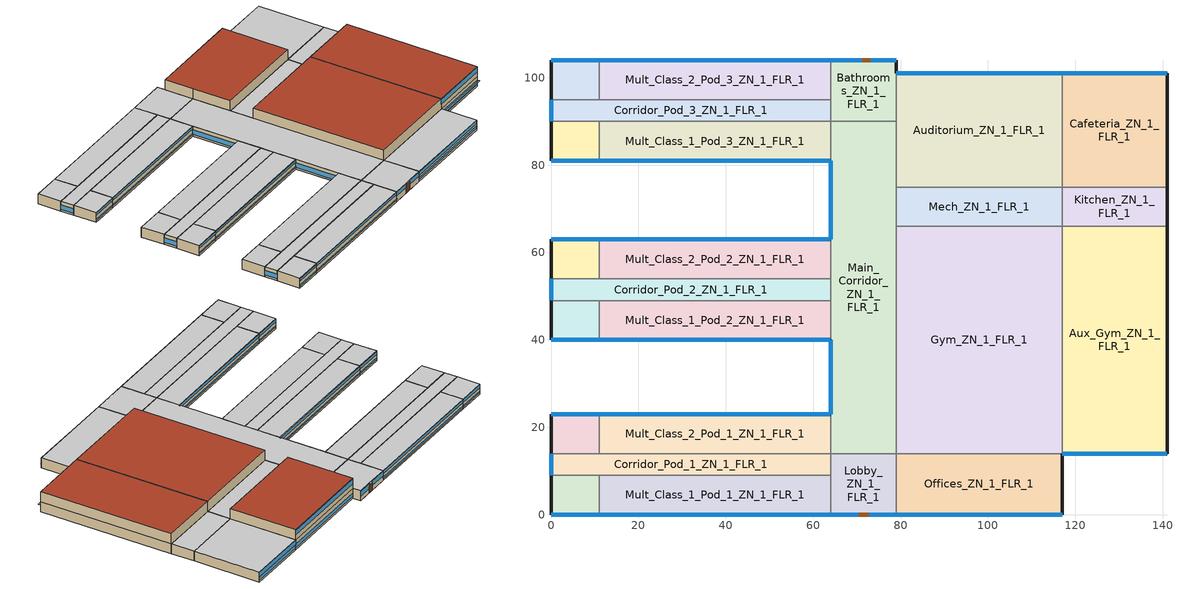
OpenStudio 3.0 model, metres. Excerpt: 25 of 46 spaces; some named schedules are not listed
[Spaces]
Bathrooms_ZN_1_FLR_1
 floor ground: 79,104 79,90 64,90 64,104 z0
 wall outside: 79,101 79,104 73.15,104 71.19,104 64,104 z0:4
 wall to Main_Corridor_ZN_1_FLR_1: 64,90 79,90 z0:4
 wall to Mult_Class_2_Pod_3_ZN_1_FLR_1: 64,104 64,95 z0:4
 wall to Auditorium_ZN_1_FLR_1: 79,90 79,101 z0:4
 wall to Corridor_Pod_3_ZN_1_FLR_1: 64,95 64,90 z0:4
 window (ZEDG-K12 Daylight Glazing North): 78.97,104 73.18,104 / 71.16,104 64.03,104 z1.88:3.7
 door: 73.13,104 71.21,104 z0:3.1
 ceiling to Bathrooms_ZN_1_FLR_2: 79,90 79,104 64,104 64,90 z4
Corner_Class_2_Pod_3_ZN_1_FLR_1
 floor ground: 11,104 11,95 0,95 0,104 z0
 wall outside: 11,104 0,104 0,95 z0:4
 wall to Mult_Class_2_Pod_3_ZN_1_FLR_1: 11,95 11,104 z0:4
 wall to Corridor_Pod_3_ZN_1_FLR_1: 0,95 11,95 z0:4
 window (ZEDG-K12 View Glazing North): 10.97,104 0.03,104 z0.76:1.21
 window (ZEDG-K12 Daylight Glazing North): 10.97,104 0.03,104 z2.66:3.7
 ceiling to Corner_Class_2_Pod_3_ZN_1_FLR_2: 11,95 11,104 0,104 0,95 z4
Mult_Class_1_Pod_2_ZN_1_FLR_1
 floor ground: 64,49 64,40 11,40 11,49 z0
 wall outside: 11,40 64,40 z0:4
 wall to Corridor_Pod_2_ZN_1_FLR_1: 64,49 11,49 z0:4
 wall to Corner_Class_1_Pod_2_ZN_1_FLR_1: 11,49 11,40 z0:4
 wall to Main_Corridor_ZN_1_FLR_1: 64,40 64,49 z0:4
 window (ZEDG-K12 View Glazing South): 11.03,40 63.97,40 z0.76:1.21
 window (ZEDG-K12 Daylight Glazing South): 11.03,40 63.97,40 z2.93:3.7
 ceiling to Mult_Class_1_Pod_2_ZN_1_FLR_2: 64,40 64,49 11,49 11,40 z4
Gym_ZN_1_FLR_1
 floor ground: 117,66 117,14 79,14 79,66 z0
 wall to Mech_ZN_1_FLR_2: 117,66 79,66 z4:8
 wall to Aux_Gym_ZN_1_FLR_1: 117,14 117,66 z0:4; 117,14 117,66 z4:8
 wall to Offices_ZN_1_FLR_2: 79,14 117,14 z4:8
 wall to Offices_ZN_1_FLR_1: 79,14 117,14 z0:4
 wall to Main_Corridor_ZN_1_FLR_2: 79,66 79,14 z4:8
 wall to Main_Corridor_ZN_1_FLR_1: 79,66 79,14 z0:4
 wall to Mech_ZN_1_FLR_1: 117,66 79,66 z0:4
 roof outside: 117,14 117,66 79,66 79,14 z8
Aux_Gym_ZN_1_FLR_1
 floor ground: 141,66 141,14 117,14 117,66 z0
 wall outside: 117,14 141,14 141,66 z4:8; 117,14 141,14 141,66 z0:4
 wall to LIBRARY_MEDIA_CENTER_ZN_1_FLR_2: 141,66 117,66 z4:8
 wall to Kitchen_ZN_1_FLR_1: 141,66 117,66 z0:4
 window (ZEDG-K12 View Glazing South): 117.03,14 140.97,14 z0.76:2.57
 window (ZEDG-K12 Daylight Glazing South): 117.03,14 140.97,14 z5.89:7.7
 roof outside: 141,14 141,66 117,66 117,14 z8
Corner_Class_1_Pod_2_ZN_1_FLR_1
 floor ground: 11,49 11,40 0,40 0,49 z0
 wall outside: 0,49 0,40 11,40 z0:4
 wall to Corridor_Pod_2_ZN_1_FLR_1: 11,49 0,49 z0:4
 window (ZEDG-K12 View Glazing South): 0.03,40 10.97,40 z0.76:1.21
 window (ZEDG-K12 Daylight Glazing South): 0.03,40 10.97,40 z2.93:3.7
 ceiling to Corner_Class_1_Pod_2_ZN_1_FLR_2: 11,40 11,49 0,49 0,40 z4
Mult_Class_1_Pod_3_ZN_1_FLR_1
 floor ground: 64,90 64,81 11,81 11,90 z0
 wall outside: 11,81 64,81 z0:4
 wall to Corner_Class_1_Pod_3_ZN_1_FLR_1: 11,90 11,81 z0:4
 wall to Main_Corridor_ZN_1_FLR_1: 64,81 64,90 z0:4
 wall to Corridor_Pod_3_ZN_1_FLR_1: 64,90 11,90 z0:4
 window (ZEDG-K12 View Glazing South): 11.03,81 63.97,81 z0.76:1.21
 window (ZEDG-K12 Daylight Glazing South): 11.03,81 63.97,81 z2.93:3.7
 ceiling to Mult_Class_1_Pod_3_ZN_1_FLR_2: 64,81 64,90 11,90 11,81 z4
Offices_ZN_1_FLR_1
 floor ground: 117,14 117,0 79,0 79,14 z0
 wall outside: 79,0 117,0 117,14 z0:4
 wall to Lobby_ZN_1_FLR_1: 79,14 79,0 z0:4
 window (ZEDG-K12 View Glazing South): 79.03,0 116.97,0 z0.76:1.46
 window (ZEDG-K12 Daylight Glazing South): 79.03,0 116.97,0 z2.5:3.7
 ceiling to Offices_ZN_1_FLR_2: 117,0 117,14 79,14 79,0 z4
Lobby_ZN_1_FLR_1
 floor ground: 79,14 79,0 64,0 64,14 z0
 wall outside: 64,0 70.38,0 72.87,0 79,0 z0:4
 wall to Main_Corridor_ZN_1_FLR_1: 79,14 64,14 z0:4
 wall to Corridor_Pod_1_ZN_1_FLR_1: 64,14 64,9 z0:4
 wall to Mult_Class_1_Pod_1_ZN_1_FLR_1: 64,9 64,0 z0:4
 window (ZEDG-K12 Daylight Glazing South): 64.03,0 70.36,0 / 72.9,0 78.97,0 z2.26:3.7
 door: 70.41,0 72.85,0 z0:3.3
 ceiling to Lobby_ZN_1_FLR_2: 79,0 79,14 64,14 64,0 z4
Corridor_Pod_1_ZN_1_FLR_1
 floor ground: 64,14 64,9 0,9 0,14 z0
 wall outside: 0,14 0,9 z0:4
 wall to Mult_Class_1_Pod_1_ZN_1_FLR_1: 11,9 64,9 z0:4
 wall to Corner_Class_2_Pod_1_ZN_1_FLR_1: 11,14 0,14 z0:4
 wall to Corner_Class_1_Pod_1_ZN_1_FLR_1: 0,9 11,9 z0:4
 wall to Mult_Class_2_Pod_1_ZN_1_FLR_1: 64,14 11,14 z0:4
 window (ZEDG-K12 View Glazing EastWest): 0,13.97 0,9.03 z0.76:2.58
 ceiling to Corridor_Pod_1_ZN_1_FLR_2: 64,9 64,14 0,14 0,9 z4
Main_Corridor_ZN_1_FLR_1
 floor ground: 79,90 79,14 64,14 64,90 z0
 wall outside: 64,40 64,23 / 64,81 64,63 z0:4
 wall to Auditorium_ZN_1_FLR_1: 79,75 79,90 z0:4
 wall to Mult_Class_2_Pod_2_ZN_1_FLR_1: 64,63 64,54 z0:4
 wall to Corridor_Pod_2_ZN_1_FLR_1: 64,54 64,49 z0:4
 wall to Mult_Class_2_Pod_1_ZN_1_FLR_1: 64,23 64,14 z0:4
 wall to Mech_ZN_1_FLR_1: 79,66 79,75 z0:4
 window (ZEDG-K12 View Glazing EastWest): 64,39.97 64,23.03 / 64,80.97 64,63.03 z0.76:2.57
 ceiling to Main_Corridor_ZN_1_FLR_2: 79,14 79,90 64,90 64,14 z4
Corridor_Pod_3_ZN_1_FLR_1
 floor ground: 64,95 64,90 0,90 0,95 z0
 wall outside: 0,95 0,90 z0:4
 wall to Mult_Class_2_Pod_3_ZN_1_FLR_1: 64,95 11,95 z0:4
 wall to Corner_Class_1_Pod_3_ZN_1_FLR_1: 0,90 11,90 z0:4
 window (ZEDG-K12 View Glazing EastWest): 0,94.97 0,90.03 z0.76:2.58
 ceiling to Corridor_Pod_3_ZN_1_FLR_2: 64,90 64,95 0,95 0,90 z4
Corner_Class_2_Pod_1_ZN_1_FLR_1
 floor ground: 11,23 11,14 0,14 0,23 z0
 wall outside: 11,23 0,23 0,14 z0:4
 wall to Mult_Class_2_Pod_1_ZN_1_FLR_1: 11,14 11,23 z0:4
 window (ZEDG-K12 View Glazing North): 10.97,23 0.03,23 z0.76:1.21
 window (ZEDG-K12 Daylight Glazing North): 10.97,23 0.03,23 z2.66:3.7
 ceiling to Corner_Class_2_Pod_1_ZN_1_FLR_2: 11,14 11,23 0,23 0,14 z4
Kitchen_ZN_1_FLR_1
 floor ground: 141,75 141,66 117,66 117,75 z0
 wall outside: 141,66 141,75 z0:4
 wall to Mech_ZN_1_FLR_1: 117,75 117,66 z0:4
 wall to Cafeteria_ZN_1_FLR_1: 141,75 117,75 z0:4
 ceiling to LIBRARY_MEDIA_CENTER_ZN_1_FLR_2: 141,66 141,75 117,75 117,66 z4
Corner_Class_1_Pod_3_ZN_1_FLR_1
 floor ground: 11,90 11,81 0,81 0,90 z0
 wall outside: 0,90 0,81 11,81 z0:4
 window (ZEDG-K12 View Glazing South): 0.03,81 10.97,81 z0.76:1.21
 window (ZEDG-K12 Daylight Glazing South): 0.03,81 10.97,81 z2.93:3.7
 ceiling to Corner_Class_1_Pod_3_ZN_1_FLR_2: 11,81 11,90 0,90 0,81 z4
Corridor_Pod_2_ZN_1_FLR_1
 floor ground: 64,54 64,49 0,49 0,54 z0
 wall outside: 0,54 0,49 z0:4
 wall to Mult_Class_2_Pod_2_ZN_1_FLR_1: 64,54 11,54 z0:4
 wall to Corner_Class_2_Pod_2_ZN_1_FLR_1: 11,54 0,54 z0:4
 window (ZEDG-K12 View Glazing EastWest): 0,53.97 0,49.03 z0.76:2.58
 ceiling to Corridor_Pod_2_ZN_1_FLR_2: 64,49 64,54 0,54 0,49 z4
Auditorium_ZN_1_FLR_1
 floor ground: 117,101 117,75 79,75 79,101 z0
 wall outside: 117,101 79,101 z4:8; 117,101 79,101 z0:4
 wall to Mech_ZN_1_FLR_2: 79,75 117,75 z4:8
 wall to LIBRARY_MEDIA_CENTER_ZN_1_FLR_2: 117,75 117,101 z4:8
 wall to Cafeteria_ZN_1_FLR_1: 117,75 117,101 z0:4
 wall to Mech_ZN_1_FLR_1: 79,75 117,75 z0:4
 wall to Bathrooms_ZN_1_FLR_2: 79,101 79,90 z4:8
 wall to Main_Corridor_ZN_1_FLR_2: 79,90 79,75 z4:8
 window (ZEDG-K12 View Glazing North): 116.97,101 79.03,101 z0.76:2.06
 window (ZEDG-K12 Daylight Glazing North): 116.97,101 79.03,101 z5.89:7.7
 roof outside: 117,75 117,101 79,101 79,75 z8
Cafeteria_ZN_1_FLR_1
 floor ground: 141,101 141,75 117,75 117,101 z0
 wall outside: 141,75 141,101 117,101 z0:4
 window (ZEDG-K12 View Glazing North): 140.97,101 117.03,101 z0.66:1.96
 window (ZEDG-K12 Daylight Glazing North): 140.97,101 117.03,101 z1.99:3.8
 ceiling to LIBRARY_MEDIA_CENTER_ZN_1_FLR_2: 141,75 141,101 117,101 117,75 z4
Mult_Class_1_Pod_1_ZN_1_FLR_1
 floor ground: 64,9 64,0 11,0 11,9 z0
 wall outside: 11,0 64,0 z0:4
 wall to Corner_Class_1_Pod_1_ZN_1_FLR_1: 11,9 11,0 z0:4
 window (ZEDG-K12 View Glazing South): 11.03,0 63.97,0 z0.76:1.21
 window (ZEDG-K12 Daylight Glazing South): 11.03,0 63.97,0 z2.93:3.7
 ceiling to Mult_Class_1_Pod_1_ZN_1_FLR_2: 64,0 64,9 11,9 11,0 z4
Mult_Class_2_Pod_1_ZN_1_FLR_1
 floor ground: 64,23 64,14 11,14 11,23 z0
 wall outside: 64,23 11,23 z0:4
 window (ZEDG-K12 View Glazing North): 63.97,23 11.03,23 z0.76:1.21
 window (ZEDG-K12 Daylight Glazing North): 63.97,23 11.03,23 z2.66:3.7
 ceiling to Mult_Class_2_Pod_1_ZN_1_FLR_2: 64,14 64,23 11,23 11,14 z4
Corner_Class_1_Pod_1_ZN_1_FLR_1
 floor ground: 11,9 11,0 0,0 0,9 z0
 wall outside: 0,9 0,0 11,0 z0:4
 window (ZEDG-K12 View Glazing South): 0.03,0 10.97,0 z0.76:1.21
 window (ZEDG-K12 Daylight Glazing South): 0.03,0 10.97,0 z2.93:3.7
 ceiling to Corner_Class_1_Pod_1_ZN_1_FLR_2: 11,0 11,9 0,9 0,0 z4
Mech_ZN_1_FLR_1
 floor ground: 117,75 117,66 79,66 79,75 z0
 ceiling to Mech_ZN_1_FLR_2: 117,66 117,75 79,75 79,66 z4
Mult_Class_2_Pod_2_ZN_1_FLR_1
 floor ground: 64,63 64,54 11,54 11,63 z0
 wall outside: 64,63 11,63 z0:4
 wall to Corner_Class_2_Pod_2_ZN_1_FLR_1: 11,63 11,54 z0:4
 window (ZEDG-K12 View Glazing North): 63.97,63 11.03,63 z0.76:1.21
 window (ZEDG-K12 Daylight Glazing North): 63.97,63 11.03,63 z2.66:3.7
 ceiling to Mult_Class_2_Pod_2_ZN_1_FLR_2: 64,54 64,63 11,63 11,54 z4
Mult_Class_2_Pod_3_ZN_1_FLR_1
 floor ground: 64,104 64,95 11,95 11,104 z0
 wall outside: 64,104 11,104 z0:4
 window (ZEDG-K12 View Glazing North): 63.97,104 11.03,104 z0.76:1.21
 window (ZEDG-K12 Daylight Glazing North): 63.97,104 11.03,104 z2.66:3.7
 ceiling to Mult_Class_2_Pod_3_ZN_1_FLR_2: 64,95 64,104 11,104 11,95 z4
Corner_Class_2_Pod_2_ZN_1_FLR_1
 floor ground: 11,63 11,54 0,54 0,63 z0
 wall outside: 11,63 0,63 0,54 z0:4
 window (ZEDG-K12 View Glazing North): 10.97,63 0.03,63 z0.76:1.21
 window (ZEDG-K12 Daylight Glazing North): 10.97,63 0.03,63 z2.66:3.7
 ceiling to Corner_Class_2_Pod_2_ZN_1_FLR_2: 11,54 11,63 0,63 0,54 z4
shading: 0.03,81 0.03,80.77 10.97,80.77 10.97,81 z1.21; 0.03,40 0.03,39.77 10.97,39.77 10.97,40 z1.21; 11.03,0 11.03,-0.23 63.97,-0.23 63.97,0 z1.21; 117.03,14 117.03,13.1 140.97,13.1 140.97,14 z2.57; 11.03,81 11.03,80.77 63.97,80.77 63.97,81 z1.21; 0.03,0 0.03,-0.23 10.97,-0.23 10.97,0 z1.21; 79.03,0 79.03,-0.35 116.97,-0.35 116.97,0 z1.46; 11.03,40 11.03,39.77 63.97,39.77 63.97,40 z1.21
[Site]
USA IL-CHICAGO-OHARE: Latitude {deg}=41.98; Longitude {deg}=-87.92; Time Zone {hr}=-6; Elevation {m}=201; Terrain=City
[SizingPeriod:DesignDay] Barometric Pressure {Pa}=99063; Rain Indicator=0; Snow Indicator=0; Day of Month=21; Daylight Saving Time Indicator=0; Humidity Indicating Type=Wetbulb; Solar Model Indicator=ASHRAEClearSky
Name | Maximum Dry-Bulb Temperature {C} | Daily Dry-Bulb Temperature Range {deltaC} | Humidity Indicating Conditions at Maximum Dry-Bulb | Wind Speed {m/s} | Wind Direction {deg} | Sky Clearness | Month | Day Type
CHICAGO Ann Clg .4% Condns WB=>MDB | 31.2 | 10.7 | 25.5 | 5.3 | 230 | 1 | 7 | SummerDesignDay
CHICAGO Ann Htg 99.6% Condns DB | -20.6 | 0 | -20.6 | 4.9 | 270 | 0 | 1 | WinterDesignDay
[Building]
Ref Bldg Secondary School New2004_v1.3_5.0: North Axis {deg}=0; Space Type=ASHRAE 90.1-2004 SecondarySchool Classroom; Default Construction Set=ASHRAE 90.1-2004 ClimateZone 5-6 (s scho) ConstSet
[ClimateZones]
Climate Zone Institution Name 1=ASHRAE; Climate Zone Document Name 1=ANSI/ASHRAE Standard 169; Climate Zone Document Year 1=2006; Climate Zone Value 1=5B; Climate Zone Institution Name 2=CEC; Climate Zone Document Name 2=California Climate Zone Descriptions; Climate Zone Document Year 2=1995
[WindowMaterial:Gas] Gas Type=Air
Name | Thickness {m} | Thickness
Air | 0.0127
000 Air 13mm |  | 0.0127
[Material]
Name | Roughness | Thickness {m} | Conductivity {W/m-K} | Density {kg/m3} | Specific Heat {J/kg-K} | Thermal Absorptance | Solar Absorptance | Visible Absorptance
Wood Siding | MediumSmooth | 0.01 | 0.11 | 544.62 | 1210 | 0.9 | 0.78 | 0.78
1/2IN Gypsum | Smooth | 0.0127 | 0.16 | 784.9 | 830 | 0.9 | 0.92 | 0.92
Metal Decking | MediumSmooth | 0.0015 | 45.006 | 7680 | 418.4 | 0.9 | 0.7 | 0.3
MAT-CC05 4 HW CONCRETE | Rough | 0.1016 | 1.311 | 2240 | 836.8 | 0.9 | 0.7 | 0.7
Roof Membrane | VeryRough | 0.0095 | 0.16 | 1121.29 | 1460 | 0.9 | 0.7 | 0.7
000 G05 25mm wood | MediumSmooth | 0.0254 | 0.15 | 608 | 1630
Steel Frame NonRes Wall Insulation-2.10 | MediumRough | 0.0870565 | 0.049 | 265 | 836.8 | 0.9 | 0.7 | 0.7
IEAD NonRes Roof Insulation-2.85 | MediumRough | 0.127339 | 0.049 | 265 | 836.8 | 0.9 | 0.7 | 0.7
000 F16 Acoustic tile | MediumSmooth | 0.0191 | 0.06 | 368 | 590
000 M11 100mm lightweight concrete | MediumRough | 0.1016 | 0.53 | 1280 | 840
000 G01a 19mm gypsum board | MediumSmooth | 0.019 | 0.16 | 800 | 1090
000 F08 Metal surface | Smooth | 0.0008 | 45.28 | 7824 | 500
000 I01 25mm insulation board | MediumRough | 0.0254 | 0.03 | 43 | 1210
[Material:NoMass]
CP02 CARPET PAD: Roughness=VeryRough; Thermal Resistance {m2-K/W}=0.2165; Thermal Absorptance=0.9; Solar Absorptance=0.7; Visible Absorptance=0.8
[Construction]
000 Interior Partition; 000 Interior Door: 000 G05 25mm wood
000 ExtSlabCarpet 4in ClimateZone 1-8: MAT-CC05 4 HW CONCRETE, CP02 CARPET PAD
ASHRAE 90.1-2004 ExtWall SteelFrame ClimateZone 5-6: Wood Siding, Steel Frame NonRes Wall Insulation-2.10, 1/2IN Gypsum
ASHRAE 90.1-2004 ExtRoof IEAD ClimateZone 5-6: Roof Membrane, IEAD NonRes Roof Insulation-2.85, Metal Decking
000 Interior Floor: 000 F16 Acoustic tile, 000 F05 Ceiling air space resistance, 000 M11 100mm lightweight concrete
000 Interior Wall: 000 G01a 19mm gypsum board, 000 F04 Wall air space resistance, 000 G01a 19mm gypsum board
000 Interior Ceiling: 000 M11 100mm lightweight concrete, 000 F05 Ceiling air space resistance, 000 F16 Acoustic tile
ASHRAE 90.1-2004 ExtWindow ClimateZone 4-6: Fixed Window 3.24/0.39/0.31
000 Exterior Door: 000 F08 Metal surface, 000 I01 25mm insulation board
000 Exterior Window: 000 Clear 3mm, 000 Air 13mm, 000 Clear 3mm
000 Interior Window: 000 Clear 3mm
ZEDG-K12 View Glazing North: ZEDG-K12 View Glazing North-mat
ZEDG-K12 View Glazing South: ZEDG-K12 View Glazing South-mat
ZEDG-K12 View Glazing EastWest: ZEDG-K12 View Glazing EastWest-mat
ZEDG-K12 Daylight Glazing South: ZEDG-K12 Daylight Glazing South-mat
ZEDG-K12 Daylight Glazing North: ZEDG-K12 Daylight Glazing North-mat
[WindowMaterial:Glazing]
000 Clear 3mm: Optical Data Type=SpectralAverage; Thickness=0.003; Solar Transmittance at Normal Incidence=0.837; Front Side Solar Reflectance at Normal Incidence=0.075; Back Side Solar Reflectance at Normal Incidence=0.075; Visible Transmittance at Normal Incidence=0.898; Front Side Visible Reflectance at Normal Incidence=0.081; Back Side Visible Reflectance at Normal Incidence=0.081; Infrared Transmittance at Normal Incidence=0; Front Side Infrared Hemispherical Emissivity=0.84; Back Side Infrared Hemispherical Emissivity=0.84; Conductivity=0.9
[WindowMaterial:SimpleGlazingSystem]
Name | U-Factor | Solar Heat Gain Coefficient | Visible Transmittance | U-Factor {W/m2-K}
Fixed Window 3.24/0.39/0.31 | 3.23646 | 0.39 | 0.31
ZEDG-K12 View Glazing North-mat; ZEDG-K12 View Glazing South-mat; ZEDG-K12 View Glazing EastWest-mat |  | 0.36 | 0.3 | 2.04417
ZEDG-K12 Daylight Glazing South-mat; ZEDG-K12 Daylight Glazing North-mat |  | 0.58 | 0.8 | 2.04417
[DefaultConstructionSet]
ASHRAE 90.1-2004 ClimateZone 5-6 (s scho) ConstSet: Default Exterior Surface Constructions=ASHRAE 90.1-2004 ClimateZone 5-6 (s scho) Exterior DefSurfCons; Default Interior Surface Constructions=000 Interior DefSurfCons; Default Ground Contact Surface Constructions=000 Ground DefSurfCons; Default Exterior SubSurface Constructions=ASHRAE 90.1-2004 ClimateZone 5-6 (s scho) Exterior DefSubCons; Default Interior SubSurface Constructions=000 Interior DefSubCons; Interior Partition Construction=000 Interior Partition
[DefaultSurfaceConstructions]
Name | Floor Construction | Wall Construction | Roof Ceiling Construction
ASHRAE 90.1-2004 ClimateZone 5-6 (s scho) Exterior DefSurfCons | 000 ExtSlabCarpet 4in ClimateZone 1-8 | ASHRAE 90.1-2004 ExtWall SteelFrame ClimateZone 5-6 | ASHRAE 90.1-2004 ExtRoof IEAD ClimateZone 5-6
000 Interior DefSurfCons | 000 Interior Floor | 000 Interior Wall | 000 Interior Ceiling
000 Ground DefSurfCons | 000 ExtSlabCarpet 4in ClimateZone 1-8 | 000 ExtSlabCarpet 4in ClimateZone 1-8 | 000 ExtSlabCarpet 4in ClimateZone 1-8
[DefaultSubSurfaceConstructions] Glass Door Construction=000 Exterior Window; Tubular Daylight Dome Construction=000 Interior Window; Tubular Daylight Diffuser Construction=000 Interior Window
Name | Fixed Window Construction | Operable Window Construction | Door Construction | Skylight Construction
ASHRAE 90.1-2004 ClimateZone 5-6 (s scho) Exterior DefSubCons | ASHRAE 90.1-2004 ExtWindow ClimateZone 4-6 | ASHRAE 90.1-2004 ExtWindow ClimateZone 4-6 | 000 Exterior Door
000 Interior DefSubCons | 000 Interior Window | 000 Interior Window | 000 Interior Door | 000 Exterior Window
[Material:AirGap]
Name | Thermal Resistance
000 F05 Ceiling air space resistance | 0.18
000 F04 Wall air space resistance | 0.15
[WindowMaterial:Blind]
Window Material Blind 1: Slat Width {m}=0.025; Slat Separation {m}=0.01875; Front Side Slat Beam Solar Reflectance=0.5; Back Side Slat Beam Solar Reflectance=0.5; Front Side Slat Diffuse Solar Reflectance=0.5; Back Side Slat Diffuse Solar Reflectance=0.5; Slat Beam Visible Transmittance=0
[ThermalZone] Multiplier=1; Use Ideal Air Loads=No
Name | Primary Daylighting Control | Fraction of Zone Controlled by Primary Daylighting Control | Thermostat
Bathrooms_ZN_1_FLR_1 Thermal Zone | Bathrooms_ZN_1_FLR_1 sensor | 0.24831 | Thermostat Setpoint Dual Setpoint 2
Mech_ZN_1_FLR_1 Thermal Zone; Corridor_Pod_1_ZN_1_FLR_1 Thermal Zone; Main_Corridor_ZN_1_FLR_1 Thermal Zone; Corridor_Pod_3_ZN_1_FLR_1 Thermal Zone; Kitchen_ZN_1_FLR_1 Thermal Zone; Corridor_Pod_2_ZN_1_FLR_1 Thermal Zone |  |  | Thermostat Setpoint Dual Setpoint 2
Corner_Class_2_Pod_3_ZN_1_FLR_1 Thermal Zone | Corner_Class_2_Pod_3_ZN_1_FLR_1 sensor | 0.444444 | Thermostat Setpoint Dual Setpoint 1
Mult_Class_1_Pod_2_ZN_1_FLR_1 Thermal Zone | Mult_Class_1_Pod_2_ZN_1_FLR_1 sensor | 0.444444 | Thermostat Setpoint Dual Setpoint 1
Mult_Class_2_Pod_2_ZN_1_FLR_1 Thermal Zone | Mult_Class_2_Pod_2_ZN_1_FLR_1 sensor | 0.444444 | Thermostat Setpoint Dual Setpoint 1
Mult_Class_1_Pod_3_ZN_1_FLR_1 Thermal Zone | Mult_Class_1_Pod_3_ZN_1_FLR_1 sensor | 0.444444 | Thermostat Setpoint Dual Setpoint 1
Corner_Class_2_Pod_2_ZN_1_FLR_1 Thermal Zone | Corner_Class_2_Pod_2_ZN_1_FLR_1 sensor | 0.444444 | Thermostat Setpoint Dual Setpoint 1
Gym_ZN_1_FLR_1 Thermal Zone |  |  | Thermostat Setpoint Dual Setpoint 1
Corner_Class_2_Pod_1_ZN_1_FLR_1 Thermal Zone | Corner_Class_2_Pod_1_ZN_1_FLR_1 sensor | 0.444444 | Thermostat Setpoint Dual Setpoint 1
Corner_Class_1_Pod_1_ZN_1_FLR_1 Thermal Zone | Corner_Class_1_Pod_1_ZN_1_FLR_1 sensor | 0.444444 | Thermostat Setpoint Dual Setpoint 1
Mult_Class_2_Pod_1_ZN_1_FLR_1 Thermal Zone | Mult_Class_2_Pod_1_ZN_1_FLR_1 sensor | 0.444444 | Thermostat Setpoint Dual Setpoint 1
Auditorium_ZN_1_FLR_1 Thermal Zone | Auditorium_ZN_1_FLR_1 sensor | 0.153846 | Thermostat Setpoint Dual Setpoint 1
Aux_Gym_ZN_1_FLR_1 Thermal Zone | Aux_Gym_ZN_1_FLR_1 sensor | 0.0769231 | Thermostat Setpoint Dual Setpoint 1
Corner_Class_1_Pod_2_ZN_1_FLR_1 Thermal Zone | Corner_Class_1_Pod_2_ZN_1_FLR_1 sensor | 0.444444 | Thermostat Setpoint Dual Setpoint 1
Offices_ZN_1_FLR_1 Thermal Zone | Offices_ZN_1_FLR_1 sensor | 0.285714 | Thermostat Setpoint Dual Setpoint 1
Lobby_ZN_1_FLR_1 Thermal Zone | Lobby_ZN_1_FLR_1 sensor | 0.238301 | Thermostat Setpoint Dual Setpoint 2
Corner_Class_1_Pod_3_ZN_1_FLR_1 Thermal Zone | Corner_Class_1_Pod_3_ZN_1_FLR_1 sensor | 0.444444 | Thermostat Setpoint Dual Setpoint 1
Cafeteria_ZN_1_FLR_1 Thermal Zone | Cafeteria_ZN_1_FLR_1 sensor | 0.153846 | Thermostat Setpoint Dual Setpoint 1
Mult_Class_1_Pod_1_ZN_1_FLR_1 Thermal Zone | Mult_Class_1_Pod_1_ZN_1_FLR_1 sensor | 0.444444 | Thermostat Setpoint Dual Setpoint 1
Mult_Class_2_Pod_3_ZN_1_FLR_1 Thermal Zone | Mult_Class_2_Pod_3_ZN_1_FLR_1 sensor | 0.444444 | Thermostat Setpoint Dual Setpoint 1
[Space] Building Story=Building Story 1; Part of Total Floor Area=Yes
Name | Space Type | Thermal Zone
Bathrooms_ZN_1_FLR_1 | ASHRAE 90.1-2004 SecondarySchool Restroom | Bathrooms_ZN_1_FLR_1 Thermal Zone
Mech_ZN_1_FLR_1 | ASHRAE 90.1-2004 SecondarySchool Mechanical | Mech_ZN_1_FLR_1 Thermal Zone
Corner_Class_2_Pod_3_ZN_1_FLR_1 |  | Corner_Class_2_Pod_3_ZN_1_FLR_1 Thermal Zone
Mult_Class_1_Pod_2_ZN_1_FLR_1 |  | Mult_Class_1_Pod_2_ZN_1_FLR_1 Thermal Zone
Mult_Class_2_Pod_2_ZN_1_FLR_1 |  | Mult_Class_2_Pod_2_ZN_1_FLR_1 Thermal Zone
Mult_Class_1_Pod_3_ZN_1_FLR_1 |  | Mult_Class_1_Pod_3_ZN_1_FLR_1 Thermal Zone
Corner_Class_2_Pod_2_ZN_1_FLR_1 |  | Corner_Class_2_Pod_2_ZN_1_FLR_1 Thermal Zone
Gym_ZN_1_FLR_1 | ASHRAE 90.1-2004 SecondarySchool Gym | Gym_ZN_1_FLR_1 Thermal Zone
Corner_Class_2_Pod_1_ZN_1_FLR_1 |  | Corner_Class_2_Pod_1_ZN_1_FLR_1 Thermal Zone
Corner_Class_1_Pod_1_ZN_1_FLR_1 |  | Corner_Class_1_Pod_1_ZN_1_FLR_1 Thermal Zone
Mult_Class_2_Pod_1_ZN_1_FLR_1 |  | Mult_Class_2_Pod_1_ZN_1_FLR_1 Thermal Zone
Auditorium_ZN_1_FLR_1 | ASHRAE 90.1-2004 SecondarySchool Auditorium | Auditorium_ZN_1_FLR_1 Thermal Zone
Aux_Gym_ZN_1_FLR_1 | ASHRAE 90.1-2004 SecondarySchool Gym | Aux_Gym_ZN_1_FLR_1 Thermal Zone
Corner_Class_1_Pod_2_ZN_1_FLR_1 |  | Corner_Class_1_Pod_2_ZN_1_FLR_1 Thermal Zone
Offices_ZN_1_FLR_1 | ASHRAE 90.1-2004 SecondarySchool Office | Offices_ZN_1_FLR_1 Thermal Zone
Lobby_ZN_1_FLR_1 | ASHRAE 90.1-2004 SecondarySchool Lobby | Lobby_ZN_1_FLR_1 Thermal Zone
Corridor_Pod_1_ZN_1_FLR_1 | ASHRAE 90.1-2004 SecondarySchool Corridor | Corridor_Pod_1_ZN_1_FLR_1 Thermal Zone
Main_Corridor_ZN_1_FLR_1 | ASHRAE 90.1-2004 SecondarySchool Corridor | Main_Corridor_ZN_1_FLR_1 Thermal Zone
Corridor_Pod_3_ZN_1_FLR_1 | ASHRAE 90.1-2004 SecondarySchool Corridor | Corridor_Pod_3_ZN_1_FLR_1 Thermal Zone
Kitchen_ZN_1_FLR_1 | ASHRAE 90.1-2004 SecondarySchool Kitchen | Kitchen_ZN_1_FLR_1 Thermal Zone
Corner_Class_1_Pod_3_ZN_1_FLR_1 |  | Corner_Class_1_Pod_3_ZN_1_FLR_1 Thermal Zone
Corridor_Pod_2_ZN_1_FLR_1 | ASHRAE 90.1-2004 SecondarySchool Corridor | Corridor_Pod_2_ZN_1_FLR_1 Thermal Zone
Cafeteria_ZN_1_FLR_1 | ASHRAE 90.1-2004 SecondarySchool Cafeteria | Cafeteria_ZN_1_FLR_1 Thermal Zone
Mult_Class_1_Pod_1_ZN_1_FLR_1 |  | Mult_Class_1_Pod_1_ZN_1_FLR_1 Thermal Zone
Mult_Class_2_Pod_3_ZN_1_FLR_1 |  | Mult_Class_2_Pod_3_ZN_1_FLR_1 Thermal Zone
[ThermostatSetpoint:DualSetpoint]
Name | Heating Setpoint Temperature Schedule | Cooling Setpoint Temperature Schedule
Thermostat Setpoint Dual Setpoint 1 | SecondarySchool HtgSetp | SecondarySchool ClgSetp
Thermostat Setpoint Dual Setpoint 2 | SecondarySchool HtgSetp BathCorrMechKitchen | SecondarySchool ClgSetp BathCorrMechKitchen
[People:Definition] Number of People Calculation Method=People/Area; Number of People=0; Fraction Radiant=0.3
Name | People per Space Floor Area
SecondarySchool Classroom PeopDef | 0.249938
SecondarySchool Auditorium PeopDef; SecondarySchool Gym PeopDef | 1.0004
SecondarySchool Cafeteria PeopDef | 0.71946
SecondarySchool Corridor PeopDef | 0.100212
SecondarySchool Kitchen PeopDef | 0.166625
SecondarySchool Lobby PeopDef | 0
SecondarySchool Mechanical PeopDef | 0.0100104
SecondarySchool Office PeopDef | 0.0500522
SecondarySchool Restroom PeopDef | 0.0999967
[Lights:Definition] Design Level Calculation Method=Watts/Area; Lighting Level=0
Name | Watts per Space Floor Area
ASHRAE 90.1-2004 SecondarySchool Classroom LightsDef; ASHRAE 90.1-2004 SecondarySchool Cafeteria LightsDef; ASHRAE 90.1-2004 SecondarySchool Gym LightsDef | 15.0695
ASHRAE 90.1-2004 SecondarySchool Auditorium LightsDef; ASHRAE 90.1-2004 SecondarySchool Restroom LightsDef | 9.68752
ASHRAE 90.1-2004 SecondarySchool Corridor LightsDef | 5.38196
ASHRAE 90.1-2004 SecondarySchool Kitchen LightsDef | 12.9167
ASHRAE 90.1-2004 SecondarySchool Lobby LightsDef | 13.9931
ASHRAE 90.1-2004 SecondarySchool Mechanical LightsDef | 16.1459
ASHRAE 90.1-2004 SecondarySchool Office LightsDef | 11.8403
[ElectricEquipment:Definition] Design Level Calculation Method=Watts/Area; Design Level=0
Name | Watts per Space Floor Area
ASHRAE 90.1-2004 SecondarySchool Classroom ElecDef | 10.0104
ASHRAE 90.1-2004 SecondarySchool Auditorium ElecDef; ASHRAE 90.1-2004 SecondarySchool Gym ElecDef | 4.9514
ASHRAE 90.1-2004 SecondarySchool Cafeteria ElecDef | 19.2674
ASHRAE 90.1-2004 SecondarySchool Corridor ElecDef; ASHRAE 90.1-2004 SecondarySchool Lobby ElecDef; ASHRAE 90.1-2004 SecondarySchool Mechanical ElecDef; ASHRAE 90.1-2004 SecondarySchool Restroom ElecDef | 3.98265
ASHRAE 90.1-2004 SecondarySchool Kitchen ElecDef | 222.275
ASHRAE 90.1-2004 SecondarySchool Office ElecDef | 10.7639
[DesignSpecification:OutdoorAir] Outdoor Air Method=Sum; Outdoor Air Flow Rate=0; Outdoor Air Flow Air Changes per Hour=0
Name | Outdoor Air Flow per Person | Outdoor Air Flow per Floor Area
SecondarySchool Classroom Outdoor Air; SecondarySchool Auditorium Outdoor Air; SecondarySchool Kitchen Outdoor Air | 0.0086106 | 0
SecondarySchool Cafeteria Outdoor Air; SecondarySchool Gym Outdoor Air; SecondarySchool Office Outdoor Air | 0.0107645 | 0
SecondarySchool Corridor Outdoor Air; SecondarySchool Lobby Outdoor Air | 0 | 0.000508
SecondarySchool Mechanical Outdoor Air | 0 | 0.000254
SecondarySchool Restroom Outdoor Air | 0.0269088 | 0
[GasEquipment:Definition]
ASHRAE 90.1-2004 SecondarySchool Kitchen GasDef: Design Level Calculation Method=Watts/Area; Design Level=0; Watts per Space Floor Area=1119.45
[BuildingStory]
Building Story 1: Nominal Z Coordinate {m}=0; Default Construction Set=ASHRAE 90.1-2004 ClimateZone 5-6 (s scho) ConstSet
[SpaceType] Standards Building Type=SecondarySchool
Name | Default Schedule Set | Design Specification Outdoor Air Object | Standards Space Type
ASHRAE 90.1-2004 SecondarySchool Classroom | SecondarySchool Classroom Schedules | SecondarySchool Classroom Outdoor Air | Classroom
ASHRAE 90.1-2004 SecondarySchool Auditorium | SecondarySchool Auditorium Schedules | SecondarySchool Auditorium Outdoor Air | Auditorium
ASHRAE 90.1-2004 SecondarySchool Cafeteria | SecondarySchool Cafeteria Schedules | SecondarySchool Cafeteria Outdoor Air | Cafeteria
ASHRAE 90.1-2004 SecondarySchool Corridor | SecondarySchool Corridor Schedules | SecondarySchool Corridor Outdoor Air | Corridor
ASHRAE 90.1-2004 SecondarySchool Gym | SecondarySchool Gym Schedules | SecondarySchool Gym Outdoor Air | Gym
ASHRAE 90.1-2004 SecondarySchool Kitchen | SecondarySchool Kitchen Schedules | SecondarySchool Kitchen Outdoor Air | Kitchen
ASHRAE 90.1-2004 SecondarySchool Lobby | SecondarySchool Lobby Schedules | SecondarySchool Lobby Outdoor Air | Lobby
ASHRAE 90.1-2004 SecondarySchool Mechanical | SecondarySchool Mechanical Schedules | SecondarySchool Mechanical Outdoor Air | Mechanical
ASHRAE 90.1-2004 SecondarySchool Office | SecondarySchool Office Schedules | SecondarySchool Office Outdoor Air | Office
ASHRAE 90.1-2004 SecondarySchool Restroom | SecondarySchool Restroom Schedules | SecondarySchool Restroom Outdoor Air | Restroom
[DefaultScheduleSet] People Activity Level Schedule=SecondarySchool Activity; Lighting Schedule=SecondarySchool Bldg Light; Infiltration Schedule=SecondarySchool Infil
Name | Number of People Schedule | Electric Equipment Schedule | Gas Equipment Schedule
SecondarySchool Classroom Schedules; SecondarySchool Cafeteria Schedules; SecondarySchool Corridor Schedules; SecondarySchool Lobby Schedules; SecondarySchool Mechanical Schedules; SecondarySchool Restroom Schedules | SecondarySchool Bldg Occ | SecondarySchool Bldg Equip
SecondarySchool Auditorium Schedules | SecondarySchool Auditorium Occ | SecondarySchool Bldg Equip
SecondarySchool Gym Schedules |  | SecondarySchool Bldg Equip
SecondarySchool Kitchen Schedules | SecondarySchool Bldg Occ | SecondarySchool Kitchen Equip | SecondarySchool Kitchen Gas
SecondarySchool Office Schedules | SecondarySchool Office Occ | SecondarySchool Bldg Equip
[People]
Name | People Definition | Space or SpaceType
ASHRAE 90.1-2004 SecondarySchool Classroom PeopInst | SecondarySchool Classroom PeopDef | ASHRAE 90.1-2004 SecondarySchool Classroom
ASHRAE 90.1-2004 SecondarySchool Auditorium PeopInst | SecondarySchool Auditorium PeopDef | ASHRAE 90.1-2004 SecondarySchool Auditorium
ASHRAE 90.1-2004 SecondarySchool Cafeteria PeopInst | SecondarySchool Cafeteria PeopDef | ASHRAE 90.1-2004 SecondarySchool Cafeteria
ASHRAE 90.1-2004 SecondarySchool Corridor PeopInst | SecondarySchool Corridor PeopDef | ASHRAE 90.1-2004 SecondarySchool Corridor
ASHRAE 90.1-2004 SecondarySchool Gym PeopInst | SecondarySchool Gym PeopDef | ASHRAE 90.1-2004 SecondarySchool Gym
ASHRAE 90.1-2004 SecondarySchool Kitchen PeopInst | SecondarySchool Kitchen PeopDef | ASHRAE 90.1-2004 SecondarySchool Kitchen
ASHRAE 90.1-2004 SecondarySchool Lobby PeopInst | SecondarySchool Lobby PeopDef | ASHRAE 90.1-2004 SecondarySchool Lobby
ASHRAE 90.1-2004 SecondarySchool Mechanical PeopInst | SecondarySchool Mechanical PeopDef | ASHRAE 90.1-2004 SecondarySchool Mechanical
ASHRAE 90.1-2004 SecondarySchool Office PeopInst | SecondarySchool Office PeopDef | ASHRAE 90.1-2004 SecondarySchool Office
ASHRAE 90.1-2004 SecondarySchool Restroom PeopInst | SecondarySchool Restroom PeopDef | ASHRAE 90.1-2004 SecondarySchool Restroom
[Lights]
Name | Lights Definition | Space or SpaceType
ASHRAE 90.1-2004 SecondarySchool Classroom LightsInst | ASHRAE 90.1-2004 SecondarySchool Classroom LightsDef | ASHRAE 90.1-2004 SecondarySchool Classroom
ASHRAE 90.1-2004 SecondarySchool Auditorium LightsInst | ASHRAE 90.1-2004 SecondarySchool Auditorium LightsDef | ASHRAE 90.1-2004 SecondarySchool Auditorium
ASHRAE 90.1-2004 SecondarySchool Cafeteria LightsInst | ASHRAE 90.1-2004 SecondarySchool Cafeteria LightsDef | ASHRAE 90.1-2004 SecondarySchool Cafeteria
ASHRAE 90.1-2004 SecondarySchool Corridor LightsInst | ASHRAE 90.1-2004 SecondarySchool Corridor LightsDef | ASHRAE 90.1-2004 SecondarySchool Corridor
ASHRAE 90.1-2004 SecondarySchool Gym LightsInst | ASHRAE 90.1-2004 SecondarySchool Gym LightsDef | ASHRAE 90.1-2004 SecondarySchool Gym
ASHRAE 90.1-2004 SecondarySchool Kitchen LightsInst | ASHRAE 90.1-2004 SecondarySchool Kitchen LightsDef | ASHRAE 90.1-2004 SecondarySchool Kitchen
ASHRAE 90.1-2004 SecondarySchool Lobby LightsInst | ASHRAE 90.1-2004 SecondarySchool Lobby LightsDef | ASHRAE 90.1-2004 SecondarySchool Lobby
ASHRAE 90.1-2004 SecondarySchool Mechanical LightsInst | ASHRAE 90.1-2004 SecondarySchool Mechanical LightsDef | ASHRAE 90.1-2004 SecondarySchool Mechanical
ASHRAE 90.1-2004 SecondarySchool Office LightsInst | ASHRAE 90.1-2004 SecondarySchool Office LightsDef | ASHRAE 90.1-2004 SecondarySchool Office
ASHRAE 90.1-2004 SecondarySchool Restroom LightsInst | ASHRAE 90.1-2004 SecondarySchool Restroom LightsDef | ASHRAE 90.1-2004 SecondarySchool Restroom
[ElectricEquipment]
Name | Electric Equipment Definition | Space or SpaceType
ASHRAE 90.1-2004 SecondarySchool Classroom ElecInst | ASHRAE 90.1-2004 SecondarySchool Classroom ElecDef | ASHRAE 90.1-2004 SecondarySchool Classroom
ASHRAE 90.1-2004 SecondarySchool Auditorium ElecInst | ASHRAE 90.1-2004 SecondarySchool Auditorium ElecDef | ASHRAE 90.1-2004 SecondarySchool Auditorium
ASHRAE 90.1-2004 SecondarySchool Cafeteria ElecInst | ASHRAE 90.1-2004 SecondarySchool Cafeteria ElecDef | ASHRAE 90.1-2004 SecondarySchool Cafeteria
ASHRAE 90.1-2004 SecondarySchool Corridor ElecInst | ASHRAE 90.1-2004 SecondarySchool Corridor ElecDef | ASHRAE 90.1-2004 SecondarySchool Corridor
ASHRAE 90.1-2004 SecondarySchool Gym ElecInst | ASHRAE 90.1-2004 SecondarySchool Gym ElecDef | ASHRAE 90.1-2004 SecondarySchool Gym
ASHRAE 90.1-2004 SecondarySchool Kitchen ElecInst | ASHRAE 90.1-2004 SecondarySchool Kitchen ElecDef | ASHRAE 90.1-2004 SecondarySchool Kitchen
ASHRAE 90.1-2004 SecondarySchool Lobby ElecInst | ASHRAE 90.1-2004 SecondarySchool Lobby ElecDef | ASHRAE 90.1-2004 SecondarySchool Lobby
ASHRAE 90.1-2004 SecondarySchool Mechanical ElecInst | ASHRAE 90.1-2004 SecondarySchool Mechanical ElecDef | ASHRAE 90.1-2004 SecondarySchool Mechanical
ASHRAE 90.1-2004 SecondarySchool Office ElecInst | ASHRAE 90.1-2004 SecondarySchool Office ElecDef | ASHRAE 90.1-2004 SecondarySchool Office
ASHRAE 90.1-2004 SecondarySchool Restroom ElecInst | ASHRAE 90.1-2004 SecondarySchool Restroom ElecDef | ASHRAE 90.1-2004 SecondarySchool Restroom
[SpaceInfiltration:DesignFlowRate] Design Flow Rate Calculation Method=AirChanges/Hour; Design Flow Rate=0; Air Changes per Hour=0.18
Name | Space or SpaceType
ASHRAE 90.1-2004 SecondarySchool Classroom Infil | ASHRAE 90.1-2004 SecondarySchool Classroom
ASHRAE 90.1-2004 SecondarySchool Auditorium Infil | ASHRAE 90.1-2004 SecondarySchool Auditorium
ASHRAE 90.1-2004 SecondarySchool Cafeteria Infil | ASHRAE 90.1-2004 SecondarySchool Cafeteria
ASHRAE 90.1-2004 SecondarySchool Corridor Infil | ASHRAE 90.1-2004 SecondarySchool Corridor
ASHRAE 90.1-2004 SecondarySchool Gym Infil | ASHRAE 90.1-2004 SecondarySchool Gym
ASHRAE 90.1-2004 SecondarySchool Kitchen Infil | ASHRAE 90.1-2004 SecondarySchool Kitchen
ASHRAE 90.1-2004 SecondarySchool Lobby Infil | ASHRAE 90.1-2004 SecondarySchool Lobby
ASHRAE 90.1-2004 SecondarySchool Mechanical Infil | ASHRAE 90.1-2004 SecondarySchool Mechanical
ASHRAE 90.1-2004 SecondarySchool Office Infil | ASHRAE 90.1-2004 SecondarySchool Office
ASHRAE 90.1-2004 SecondarySchool Restroom Infil | ASHRAE 90.1-2004 SecondarySchool Restroom
[GasEquipment]
ASHRAE 90.1-2004 SecondarySchool Kitchen GasInst: Gas Equipment Definition=ASHRAE 90.1-2004 SecondarySchool Kitchen GasDef; Space or SpaceType=ASHRAE 90.1-2004 SecondarySchool Kitchen
[ShadingControl]
Shading Control 1: Shading Type=InteriorBlind; Shading Device Material=Window Material Blind 1
[DaylightingDevice:Shelf]
Name | Window | Inside Shelf
Daylighting Device Shelf 3 | Sub Surface 13 | Interior Partition Surface 3
Daylighting Device Shelf 5 | Sub Surface 24 | Interior Partition Surface 5
Daylighting Device Shelf 7 | Sub Surface 37 | Interior Partition Surface 7
Daylighting Device Shelf 8 | Sub Surface 39 | Interior Partition Surface 8
Daylighting Device Shelf 10 | Sub Surface 48 | Interior Partition Surface 10
Daylighting Device Shelf 14 | Sub Surface 62 | Interior Partition Surface 14
Daylighting Device Shelf 15 | Sub Surface 66 | Interior Partition Surface 15
Daylighting Device Shelf 16 | Sub Surface 67 | Interior Partition Surface 16
Daylighting Device Shelf 17 | Sub Surface 68 | Interior Partition Surface 17
Daylighting Device Shelf 18 | Sub Surface 74 | Interior Partition Surface 18
[Daylighting:Control] Position Z-Coordinate {m}=0.9144; Illuminance Setpoint {lux}=430.556
Name | Space | Position X-Coordinate {m} | Position Y-Coordinate {m} | Phi Rotation Around Z-Axis {deg}
Cafeteria_ZN_1_FLR_1 sensor | Cafeteria_ZN_1_FLR_1 | 12 | 22 | 0
Corner_Class_1_Pod_3_ZN_1_FLR_1 sensor | Corner_Class_1_Pod_3_ZN_1_FLR_1 | 5.5 | 4 | 180
Corner_Class_1_Pod_2_ZN_1_FLR_1 sensor | Corner_Class_1_Pod_2_ZN_1_FLR_1 | 5.5 | 4 | 180
Corner_Class_2_Pod_1_ZN_1_FLR_1 sensor | Corner_Class_2_Pod_1_ZN_1_FLR_1 | 5.5 | 5 | 0
Mult_Class_2_Pod_1_ZN_1_FLR_1 sensor | Mult_Class_2_Pod_1_ZN_1_FLR_1 | 26.5 | 5 | 0
Mult_Class_1_Pod_1_ZN_1_FLR_1 sensor | Mult_Class_1_Pod_1_ZN_1_FLR_1 | 26.5 | 4 | 180
Aux_Gym_ZN_1_FLR_1 sensor | Aux_Gym_ZN_1_FLR_1 | 12 | 8 | 180
Corner_Class_2_Pod_3_ZN_1_FLR_1 sensor | Corner_Class_2_Pod_3_ZN_1_FLR_1 | 5.5 | 5 | 0
Mult_Class_1_Pod_3_ZN_1_FLR_1 sensor | Mult_Class_1_Pod_3_ZN_1_FLR_1 | 26.5 | 4 | 180
Mult_Class_2_Pod_3_ZN_1_FLR_1 sensor | Mult_Class_2_Pod_3_ZN_1_FLR_1 | 26.5 | 5 | 0
Auditorium_ZN_1_FLR_1 sensor | Auditorium_ZN_1_FLR_1 | 19 | 18 | 0
Corner_Class_1_Pod_1_ZN_1_FLR_1 sensor | Corner_Class_1_Pod_1_ZN_1_FLR_1 | 5.5 | 4 | 180
Mult_Class_2_Pod_2_ZN_1_FLR_1 sensor | Mult_Class_2_Pod_2_ZN_1_FLR_1 | 26.5 | 5 | 0
Offices_ZN_1_FLR_1 sensor | Offices_ZN_1_FLR_1 | 19 | 4 | 180
Lobby_ZN_1_FLR_1 sensor | Lobby_ZN_1_FLR_1 | 3.19215 | 4 | 180
Corner_Class_2_Pod_2_ZN_1_FLR_1 sensor | Corner_Class_2_Pod_2_ZN_1_FLR_1 | 5.5 | 5 | 0
Mult_Class_1_Pod_2_ZN_1_FLR_1 sensor | Mult_Class_1_Pod_2_ZN_1_FLR_1 | 26.5 | 4 | 180
Bathrooms_ZN_1_FLR_1 sensor | Bathrooms_ZN_1_FLR_1 | 3.59452 | 10 | 0
[Schedule:Ruleset]
Name | Default Day Schedule | Summer Design Day Schedule | Winter Design Day Schedule
SecondarySchool Bldg Occ | SecondarySchool Bldg Occ Default Schedule | SecondarySchool Bldg Occ Summer Design Day | SecondarySchool Bldg Occ Winter Design Day
SecondarySchool Activity | SecondarySchool Activity Default Schedule | SecondarySchool Activity Summer Design Day | SecondarySchool Activity Winter Design Day
SecondarySchool Bldg Light | SecondarySchool Bldg Light Default Schedule | SecondarySchool Bldg Light Summer Design Day | SecondarySchool Bldg Light Winter Design Day
SecondarySchool Bldg Equip | SecondarySchool Bldg Equip Default Schedule | SecondarySchool Bldg Equip Summer Design Day | SecondarySchool Bldg Equip Winter Design Day
SecondarySchool Infil | SecondarySchool Infil Default Schedule | SecondarySchool Infil Summer Design Day | SecondarySchool Infil Winter Design Day
SecondarySchool Auditorium Occ | SecondarySchool Auditorium Occ Default Schedule | SecondarySchool Auditorium Occ Summer Design Day | SecondarySchool Auditorium Occ Winter Design Day
SecondarySchool Kitchen Equip | SecondarySchool Kitchen Equip Default Schedule | SecondarySchool Kitchen Equip Summer Design Day | SecondarySchool Kitchen Equip Winter Design Day
SecondarySchool Kitchen Gas | SecondarySchool Kitchen Gas Default Schedule | SecondarySchool Kitchen Gas Summer Design Day | SecondarySchool Kitchen Gas Winter Design Day
SecondarySchool Office Occ | SecondarySchool Office Occ Default Schedule | SecondarySchool Office Occ Summer Design Day | SecondarySchool Office Occ Winter Design Day
SecondarySchool ClgSetp | SecondarySchool ClgSetp Default Schedule | SecondarySchool ClgSetp Summer Design Day | SecondarySchool ClgSetp Winter Design Day
SecondarySchool HtgSetp | SecondarySchool HtgSetp Default Schedule | SecondarySchool HtgSetp Summer Design Day | SecondarySchool HtgSetp Winter Design Day
SecondarySchool ClgSetp BathCorrMechKitchen | SecondarySchool ClgSetp BathCorrMechKitchen Default Schedule | SecondarySchool ClgSetp BathCorrMechKitchen Summer Design Day | SecondarySchool ClgSetp BathCorrMechKitchen Winter Design Day
SecondarySchool HtgSetp BathCorrMechKitchen | SecondarySchool HtgSetp BathCorrMechKitchen Default Schedule | SecondarySchool HtgSetp BathCorrMechKitchen Summer Design Day | SecondarySchool HtgSetp BathCorrMechKitchen Winter Design Day
[Schedule:Day]
SecondarySchool Bldg Occ Default Schedule; SecondarySchool Bldg Occ Summer Design Day; SecondarySchool Bldg Occ Rule 2 Day Schedule: 8, 0, 0, 16, 0, 0.7, 21, 0, 0.15, 24, 0, 0
SecondarySchool Bldg Occ Winter Design Day; SecondarySchool Bldg Occ Rule 1 Day Schedule; SecondarySchool Bldg Occ Rule 3 Day Schedule; SecondarySchool Bldg Occ Rule 5 Day Schedule; SecondarySchool Auditorium Occ Winter Design Day; SecondarySchool Auditorium Occ Rule 1 Day Schedule; SecondarySchool Auditorium Occ Rule 3 Day Schedule; SecondarySchool Auditorium Occ Rule 5 Day Schedule; SecondarySchool Office Occ Winter Design Day; SecondarySchool Office Occ Rule 1 Day Schedule; SecondarySchool Office Occ Rule 3 Day Schedule; SecondarySchool Office Occ Rule 5 Day Schedule: 24, 0, 0
SecondarySchool Bldg Occ Rule 4 Day Schedule: 8, 0, 0, 21, 0, 0.15, 24, 0, 0
SecondarySchool Activity Default Schedule; SecondarySchool Activity Summer Design Day; SecondarySchool Activity Winter Design Day: 24, 0, 120
SecondarySchool Bldg Light Default Schedule; SecondarySchool Bldg Light Summer Design Day; SecondarySchool Bldg Light Rule 2 Day Schedule: 7, 0, 0.1773, 21, 0, 0.9, 24, 0, 0.1773
SecondarySchool Bldg Light Winter Design Day; SecondarySchool Bldg Light Rule 1 Day Schedule; SecondarySchool Bldg Light Rule 3 Day Schedule; SecondarySchool Bldg Light Rule 5 Day Schedule: 24, 0, 0.1773
SecondarySchool Bldg Light Rule 4 Day Schedule: 8, 0, 0.1773, 20, 0, 0.5, 24, 0, 0.1773
SecondarySchool Bldg Equip Default Schedule; SecondarySchool Bldg Equip Summer Design Day; SecondarySchool Bldg Equip Rule 2 Day Schedule: 8, 0, 0.35, 17, 0, 0.95, 24, 0, 0.35
SecondarySchool Bldg Equip Winter Design Day; SecondarySchool Bldg Equip Rule 1 Day Schedule; SecondarySchool Bldg Equip Rule 5 Day Schedule: 24, 0, 0.35
SecondarySchool Bldg Equip Rule 3 Day Schedule: 24, 0, 0.25
SecondarySchool Bldg Equip Rule 4 Day Schedule: 8, 0, 0.25, 17, 0, 0.5, 24, 0, 0.25
SecondarySchool Infil Default Schedule; SecondarySchool Infil Summer Design Day; SecondarySchool Infil Winter Design Day: 7, 0, 1, 21, 0, 0.5, 24, 0, 1
SecondarySchool Auditorium Occ Default Schedule; SecondarySchool Auditorium Occ Summer Design Day; SecondarySchool Auditorium Occ Rule 2 Day Schedule: 8, 0, 0, 15, 0, 0.25, 17, 0, 0.95, 20, 0, 0.1, 24, 0, 0
SecondarySchool Auditorium Occ Rule 4 Day Schedule: 8, 0, 0, 17, 0, 0.15, 19, 0, 0.35, 24, 0, 0
SecondarySchool Kitchen Equip Default Schedule; SecondarySchool Kitchen Equip Summer Design Day; SecondarySchool Kitchen Equip Rule 2 Day Schedule: 8, 0, 0.1, 10, 0, 0.15, 13, 0, 0.25, 15, 0, 0.15, 24, 0, 0.1
SecondarySchool Kitchen Equip Winter Design Day; SecondarySchool Kitchen Equip Rule 1 Day Schedule; SecondarySchool Kitchen Equip Rule 3 Day Schedule: 24, 0, 0.1
SecondarySchool Kitchen Gas Default Schedule; SecondarySchool Kitchen Gas Summer Design Day: 8, 0, 0.02, 10, 0, 0.15, 13, 0, 0.2, 15, 0, 0.1, 24, 0, 0.02
SecondarySchool Kitchen Gas Winter Design Day: 24, 0, 0.02
SecondarySchool Office Occ Default Schedule; SecondarySchool Office Occ Summer Design Day; SecondarySchool Office Occ Rule 2 Day Schedule: 8, 0, 0, 17, 0, 0.95, 21, 0, 0.15, 24, 0, 0
SecondarySchool Office Occ Rule 4 Day Schedule: 8, 0, 0, 17, 0, 0.5, 24, 0, 0
SecondarySchool ClgSetp Default Schedule; SecondarySchool ClgSetp Rule 1 Day Schedule; SecondarySchool ClgSetp BathCorrMechKitchen Summer Design Day: 6, 0, 27, 21, 0, 24, 24, 0, 27
SecondarySchool ClgSetp Summer Design Day: 24, 0, 24
SecondarySchool ClgSetp Winter Design Day; SecondarySchool ClgSetp BathCorrMechKitchen Default Schedule; SecondarySchool ClgSetp BathCorrMechKitchen Winter Design Day: 24, 0, 27
SecondarySchool ClgSetp Rule 2 Day Schedule: 7, 0, 27, 18, 0, 24, 24, 0, 27
SecondarySchool HtgSetp Default Schedule; SecondarySchool HtgSetp Rule 1 Day Schedule; SecondarySchool HtgSetp BathCorrMechKitchen Winter Design Day: 6, 0, 16, 21, 0, 21, 24, 0, 16
SecondarySchool HtgSetp Summer Design Day; SecondarySchool HtgSetp BathCorrMechKitchen Default Schedule; SecondarySchool HtgSetp BathCorrMechKitchen Summer Design Day: 24, 0, 16
SecondarySchool HtgSetp Winter Design Day: 24, 0, 21
SecondarySchool HtgSetp Rule 2 Day Schedule: 7, 0, 16, 18, 0, 21, 24, 0, 16
[Schedule:Rule] Date Specification Type=DateRange; Start Day=1
Name | Schedule Ruleset | Rule Order | Day Schedule | Apply Sunday | Apply Monday | Apply Tuesday | Apply Wednesday | Apply Thursday | Apply Friday | Apply Saturday | Start Month | End Month | End Day
SecondarySchool Bldg Occ Rule 1 | SecondarySchool Bldg Occ | 0 | SecondarySchool Bldg Occ Rule 1 Day Schedule | Yes | No | No | No | No | No | Yes | 9 | 12 | 31
SecondarySchool Bldg Occ Rule 2 | SecondarySchool Bldg Occ | 1 | SecondarySchool Bldg Occ Rule 2 Day Schedule | No | Yes | Yes | Yes | Yes | Yes | No | 9 | 12 | 31
SecondarySchool Bldg Occ Rule 3 | SecondarySchool Bldg Occ | 2 | SecondarySchool Bldg Occ Rule 3 Day Schedule | Yes | No | No | No | No | No | Yes | 7 | 9 | 1
SecondarySchool Bldg Occ Rule 4 | SecondarySchool Bldg Occ | 3 | SecondarySchool Bldg Occ Rule 4 Day Schedule | No | Yes | Yes | Yes | Yes | Yes | No | 7 | 9 | 1
SecondarySchool Bldg Occ Rule 5 | SecondarySchool Bldg Occ | 4 | SecondarySchool Bldg Occ Rule 5 Day Schedule | Yes | No | No | No | No | No | Yes | 1 | 6 | 30
SecondarySchool Bldg Light Rule 1 | SecondarySchool Bldg Light | 0 | SecondarySchool Bldg Light Rule 1 Day Schedule | Yes | No | No | No | No | No | Yes | 9 | 12 | 31
SecondarySchool Bldg Light Rule 2 | SecondarySchool Bldg Light | 1 | SecondarySchool Bldg Light Rule 2 Day Schedule | No | Yes | Yes | Yes | Yes | Yes | No | 9 | 12 | 31
SecondarySchool Bldg Light Rule 3 | SecondarySchool Bldg Light | 2 | SecondarySchool Bldg Light Rule 3 Day Schedule | Yes | No | No | No | No | No | Yes | 7 | 9 | 1
SecondarySchool Bldg Light Rule 4 | SecondarySchool Bldg Light | 3 | SecondarySchool Bldg Light Rule 4 Day Schedule | No | Yes | Yes | Yes | Yes | Yes | No | 7 | 9 | 1
SecondarySchool Bldg Light Rule 5 | SecondarySchool Bldg Light | 4 | SecondarySchool Bldg Light Rule 5 Day Schedule | Yes | No | No | No | No | No | Yes | 1 | 6 | 30
SecondarySchool Bldg Equip Rule 1 | SecondarySchool Bldg Equip | 0 | SecondarySchool Bldg Equip Rule 1 Day Schedule | Yes | No | No | No | No | No | Yes | 9 | 12 | 31
SecondarySchool Bldg Equip Rule 2 | SecondarySchool Bldg Equip | 1 | SecondarySchool Bldg Equip Rule 2 Day Schedule | No | Yes | Yes | Yes | Yes | Yes | No | 9 | 12 | 31
SecondarySchool Bldg Equip Rule 3 | SecondarySchool Bldg Equip | 2 | SecondarySchool Bldg Equip Rule 3 Day Schedule | Yes | No | No | No | No | No | Yes | 7 | 9 | 1
SecondarySchool Bldg Equip Rule 4 | SecondarySchool Bldg Equip | 3 | SecondarySchool Bldg Equip Rule 4 Day Schedule | No | Yes | Yes | Yes | Yes | Yes | No | 7 | 9 | 1
SecondarySchool Bldg Equip Rule 5 | SecondarySchool Bldg Equip | 4 | SecondarySchool Bldg Equip Rule 5 Day Schedule | Yes | No | No | No | No | No | Yes | 1 | 6 | 30
SecondarySchool Auditorium Occ Rule 1 | SecondarySchool Auditorium Occ | 0 | SecondarySchool Auditorium Occ Rule 1 Day Schedule | Yes | No | No | No | No | No | Yes | 9 | 12 | 31
SecondarySchool Auditorium Occ Rule 2 | SecondarySchool Auditorium Occ | 1 | SecondarySchool Auditorium Occ Rule 2 Day Schedule | No | Yes | Yes | Yes | Yes | Yes | No | 9 | 12 | 31
SecondarySchool Auditorium Occ Rule 3 | SecondarySchool Auditorium Occ | 2 | SecondarySchool Auditorium Occ Rule 3 Day Schedule | Yes | No | No | No | No | No | Yes | 7 | 9 | 1
SecondarySchool Auditorium Occ Rule 4 | SecondarySchool Auditorium Occ | 3 | SecondarySchool Auditorium Occ Rule 4 Day Schedule | No | Yes | Yes | Yes | Yes | Yes | No | 7 | 9 | 1
SecondarySchool Auditorium Occ Rule 5 | SecondarySchool Auditorium Occ | 4 | SecondarySchool Auditorium Occ Rule 5 Day Schedule | Yes | No | No | No | No | No | Yes | 1 | 6 | 30
SecondarySchool Kitchen Equip Rule 1 | SecondarySchool Kitchen Equip | 0 | SecondarySchool Kitchen Equip Rule 1 Day Schedule | Yes | No | No | No | No | No | Yes | 9 | 12 | 31
SecondarySchool Kitchen Equip Rule 2 | SecondarySchool Kitchen Equip | 1 | SecondarySchool Kitchen Equip Rule 2 Day Schedule | No | Yes | Yes | Yes | Yes | Yes | No | 9 | 12 | 31
SecondarySchool Kitchen Equip Rule 3 | SecondarySchool Kitchen Equip | 2 | SecondarySchool Kitchen Equip Rule 3 Day Schedule | Yes | No | No | No | No | No | Yes | 7 | 9 | 1
SecondarySchool Kitchen Equip Rule 4 | SecondarySchool Kitchen Equip | 3 | SecondarySchool Kitchen Equip Rule 4 Day Schedule | No | Yes | Yes | Yes | Yes | Yes | No | 7 | 9 | 1
SecondarySchool Kitchen Equip Rule 5 | SecondarySchool Kitchen Equip | 4 | SecondarySchool Kitchen Equip Rule 5 Day Schedule | Yes | No | No | No | No | No | Yes | 1 | 6 | 30
SecondarySchool Kitchen Gas Rule 1 | SecondarySchool Kitchen Gas | 0 | SecondarySchool Kitchen Gas Rule 1 Day Schedule | Yes | No | No | No | No | No | Yes | 9 | 12 | 31
SecondarySchool Kitchen Gas Rule 2 | SecondarySchool Kitchen Gas | 1 | SecondarySchool Kitchen Gas Rule 2 Day Schedule | No | Yes | Yes | Yes | Yes | Yes | No | 9 | 12 | 31
SecondarySchool Kitchen Gas Rule 3 | SecondarySchool Kitchen Gas | 2 | SecondarySchool Kitchen Gas Rule 3 Day Schedule | Yes | No | No | No | No | No | Yes | 7 | 9 | 1
SecondarySchool Kitchen Gas Rule 4 | SecondarySchool Kitchen Gas | 3 | SecondarySchool Kitchen Gas Rule 4 Day Schedule | No | Yes | Yes | Yes | Yes | Yes | No | 7 | 9 | 1
SecondarySchool Kitchen Gas Rule 5 | SecondarySchool Kitchen Gas | 4 | SecondarySchool Kitchen Gas Rule 5 Day Schedule | Yes | No | No | No | No | No | Yes | 1 | 6 | 30
SecondarySchool Office Occ Rule 1 | SecondarySchool Office Occ | 0 | SecondarySchool Office Occ Rule 1 Day Schedule | Yes | No | No | No | No | No | Yes | 9 | 12 | 31
SecondarySchool Office Occ Rule 2 | SecondarySchool Office Occ | 1 | SecondarySchool Office Occ Rule 2 Day Schedule | No | Yes | Yes | Yes | Yes | Yes | No | 9 | 12 | 31
SecondarySchool Office Occ Rule 3 | SecondarySchool Office Occ | 2 | SecondarySchool Office Occ Rule 3 Day Schedule | Yes | No | No | No | No | No | Yes | 7 | 9 | 1
SecondarySchool Office Occ Rule 4 | SecondarySchool Office Occ | 3 | SecondarySchool Office Occ Rule 4 Day Schedule | No | Yes | Yes | Yes | Yes | Yes | No | 7 | 9 | 1
SecondarySchool Office Occ Rule 5 | SecondarySchool Office Occ | 4 | SecondarySchool Office Occ Rule 5 Day Schedule | Yes | No | No | No | No | No | Yes | 1 | 6 | 30
SecondarySchool ClgSetp Rule 1 | SecondarySchool ClgSetp | 0 | SecondarySchool ClgSetp Rule 1 Day Schedule | Yes | Yes | Yes | Yes | Yes | Yes | Yes | 9 | 12 | 31
SecondarySchool ClgSetp Rule 2 | SecondarySchool ClgSetp | 1 | SecondarySchool ClgSetp Rule 2 Day Schedule | Yes | Yes | Yes | Yes | Yes | Yes | Yes | 7 | 9 | 1
SecondarySchool HtgSetp Rule 1 | SecondarySchool HtgSetp | 0 | SecondarySchool HtgSetp Rule 1 Day Schedule | Yes | Yes | Yes | Yes | Yes | Yes | Yes | 9 | 12 | 31
SecondarySchool HtgSetp Rule 2 | SecondarySchool HtgSetp | 1 | SecondarySchool HtgSetp Rule 2 Day Schedule | Yes | Yes | Yes | Yes | Yes | Yes | Yes | 7 | 9 | 1
